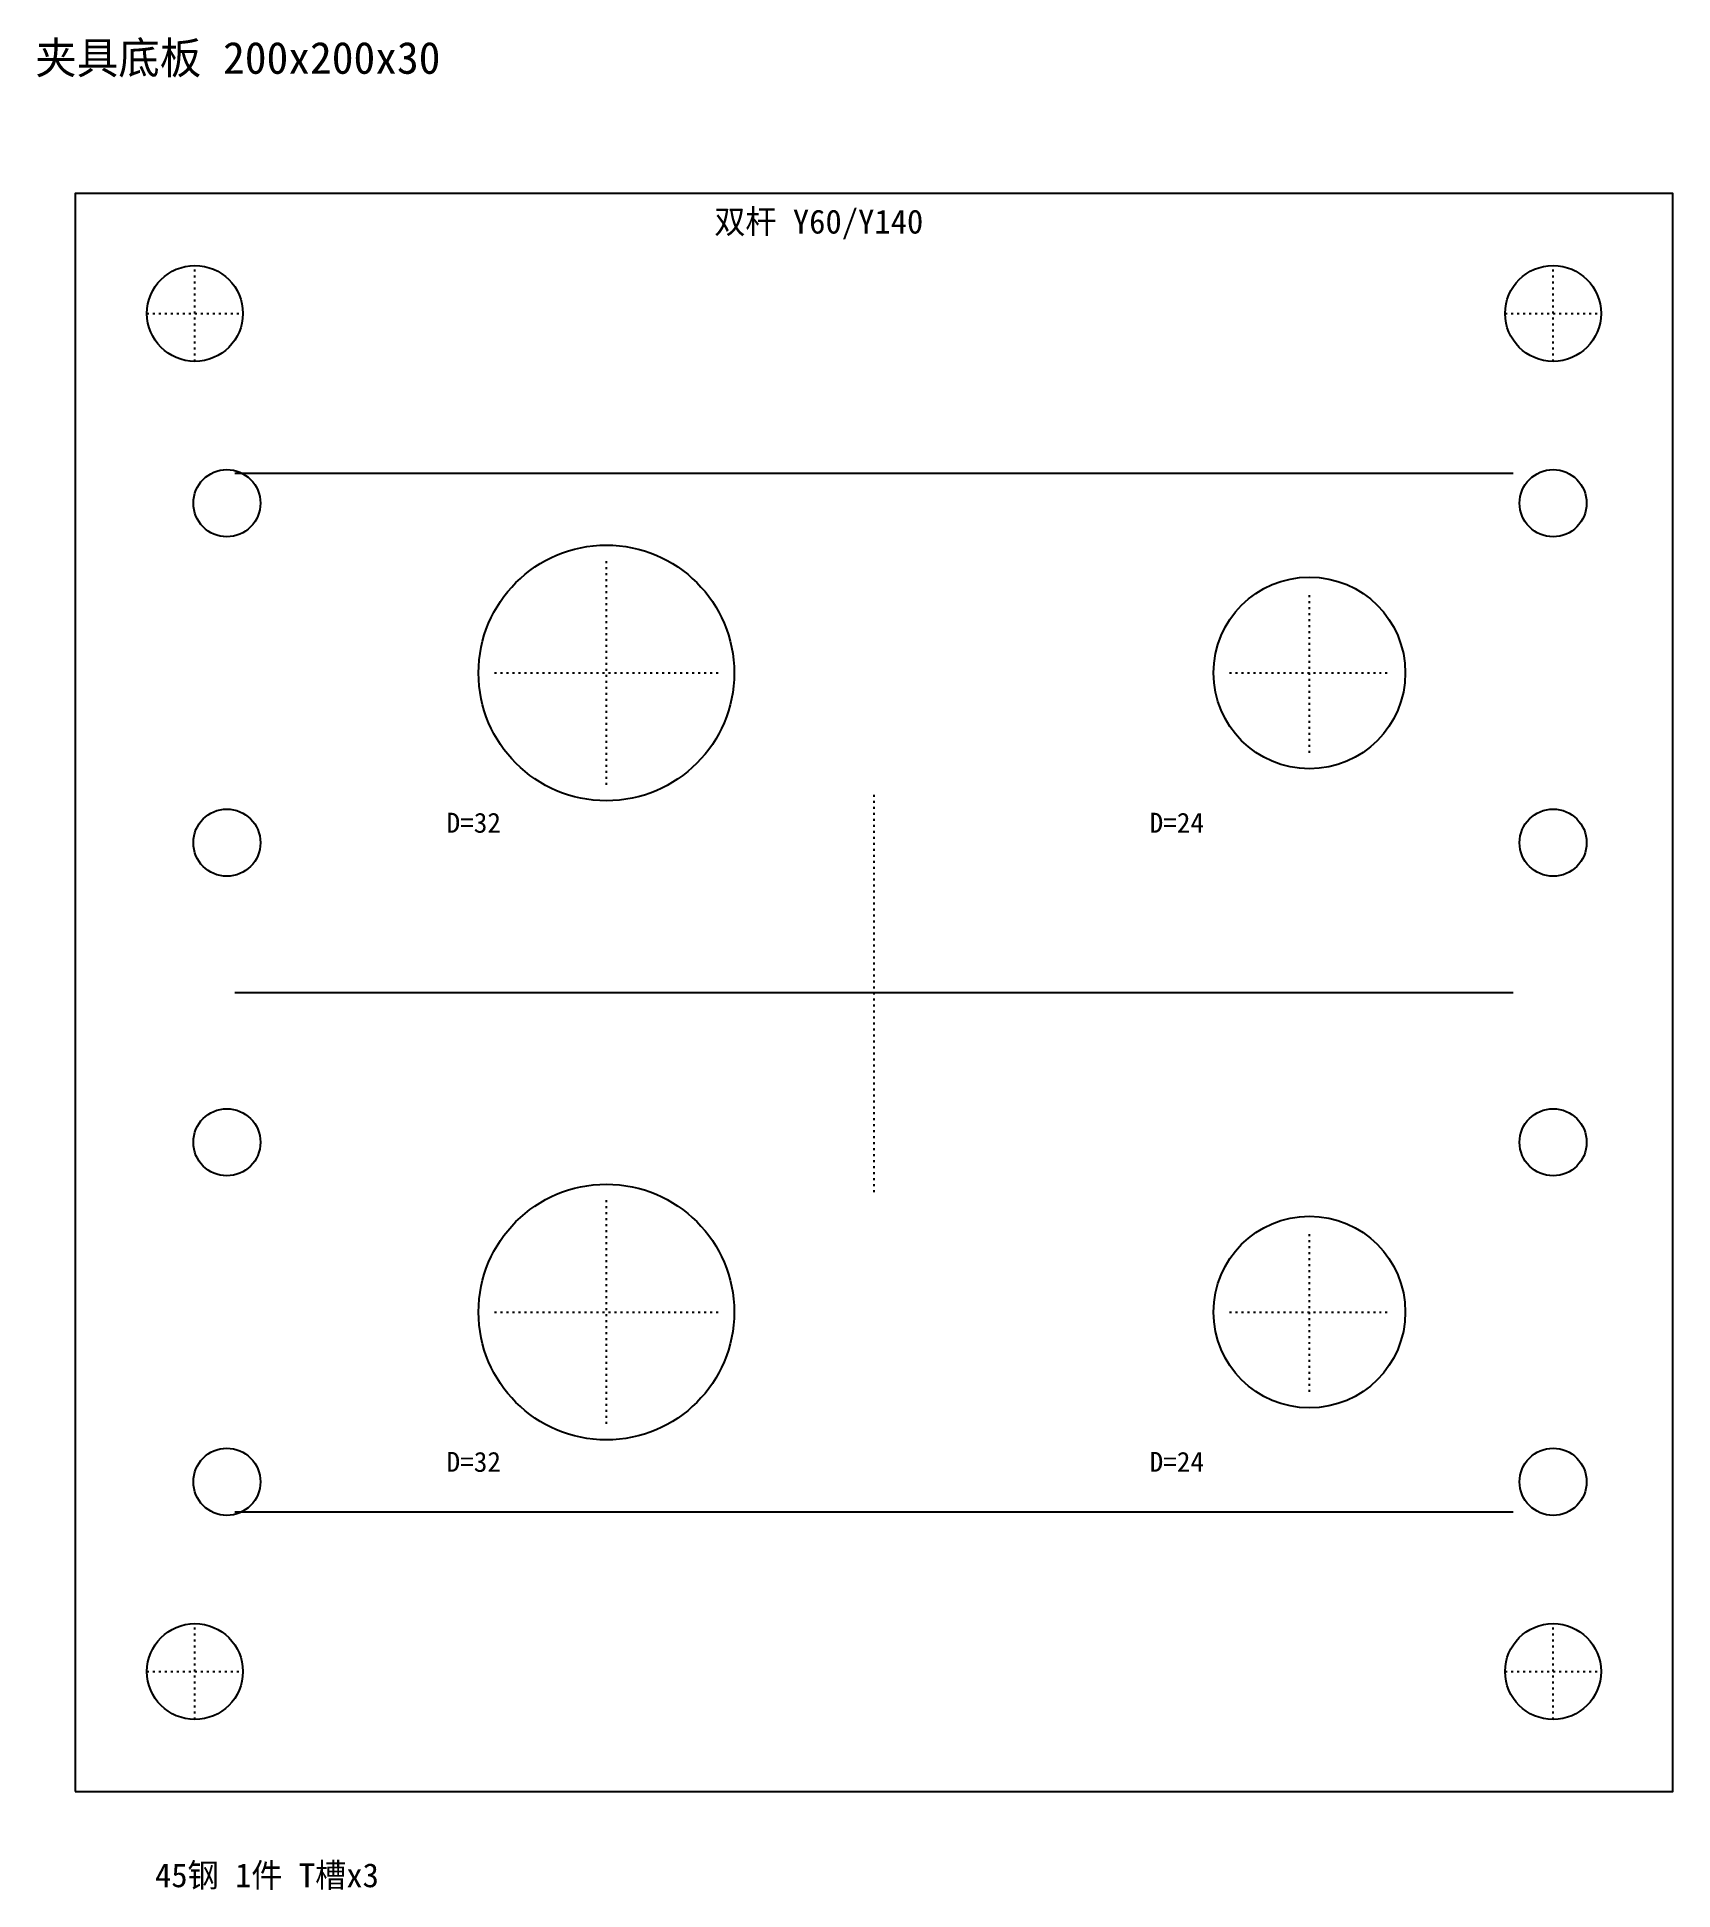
# Model space of a CAD drawing. Header units: metres. Extents: x 35 to 240, y 3 to 235.
import ezdxf

# ---------------------------------------------------------------- set-up
doc = ezdxf.new("R2010")
doc.units = ezdxf.units.M
doc.linetypes.add('CENTER', pattern=[0.75, -0.25, 0.25, -0.25])
doc.linetypes.add('DASHED', pattern=[0.25, -0.25])

msp = doc.modelspace()

# ---------------------------------------------------------------- linework, layer by layer
at = {"color": 1, "linetype": 'CENTER'}
for p, q in [((55, 194), (55, 206)), ((225, 194), (225, 206)), ((49, 200), (61, 200)), ((219, 200), (231, 200)), ((106.5, 141), (106.5, 169)), ((194.5, 145), (194.5, 165)), ((92.5, 155), (120.5, 155)), ((184.5, 155), (204.5, 155)), ((140, 90), (140, 140)), ((115, 115), (165, 115)), ((106.5, 61), (106.5, 89)), ((194.5, 65), (194.5, 85)), ((92.5, 75), (120.5, 75)), ((184.5, 75), (204.5, 75)), ((55, 24), (55, 36)), ((225, 24), (225, 36)), ((49, 30), (61, 30)), ((219, 30), (231, 30))]:
    msp.add_line(p, q, dxfattribs=at)
at = {"color": 8, "linetype": 'DASHED'}
for p, q in [((60, 180), (220, 180)), ((60, 115), (220, 115)), ((60, 50), (220, 50))]:
    msp.add_line(p, q, dxfattribs=at)
msp.add_lwpolyline([(40, 15), (240, 15), (240, 215), (40, 215), (40, 15)])
at = {"color": 4}
for centre in [(55, 200), (225, 200), (55, 30), (225, 30)]:
    msp.add_circle(centre, 6, dxfattribs=at)
at = {"color": 6}
for centre in [(59, 176.25), (225, 176.25), (59, 133.75), (225, 133.75), (59, 96.25), (225, 96.25), (59, 53.75), (225, 53.75)]:
    msp.add_circle(centre, 4.2, dxfattribs=at)
at = {"color": 2}
for centre, radius in [((106.5, 155), 16), ((194.5, 155), 12), ((106.5, 75), 16), ((194.5, 75), 12)]:
    msp.add_circle(centre, radius, dxfattribs=at)

# ---------------------------------------------------------------- texts
at = {"color": 7}
for s, height, p in [('夹具底板 200x200x30', 4, (35, 230)), ('45钢 1件 T槽x3', 3, (50, 3))]:
    msp.add_text(s, height=height, dxfattribs=at).set_placement(p)
at = {"color": 2}
msp.add_text('双杆 Y60/Y140', height=3, dxfattribs=at).set_placement((120, 210))
at = {"color": 3}
for s, p in [('D=32', (86.5, 135)), ('D=24', (174.5, 135)), ('D=32', (86.5, 55)), ('D=24', (174.5, 55))]:
    msp.add_text(s, height=2.5, dxfattribs=at).set_placement(p)

doc.saveas('drawing.dxf')
